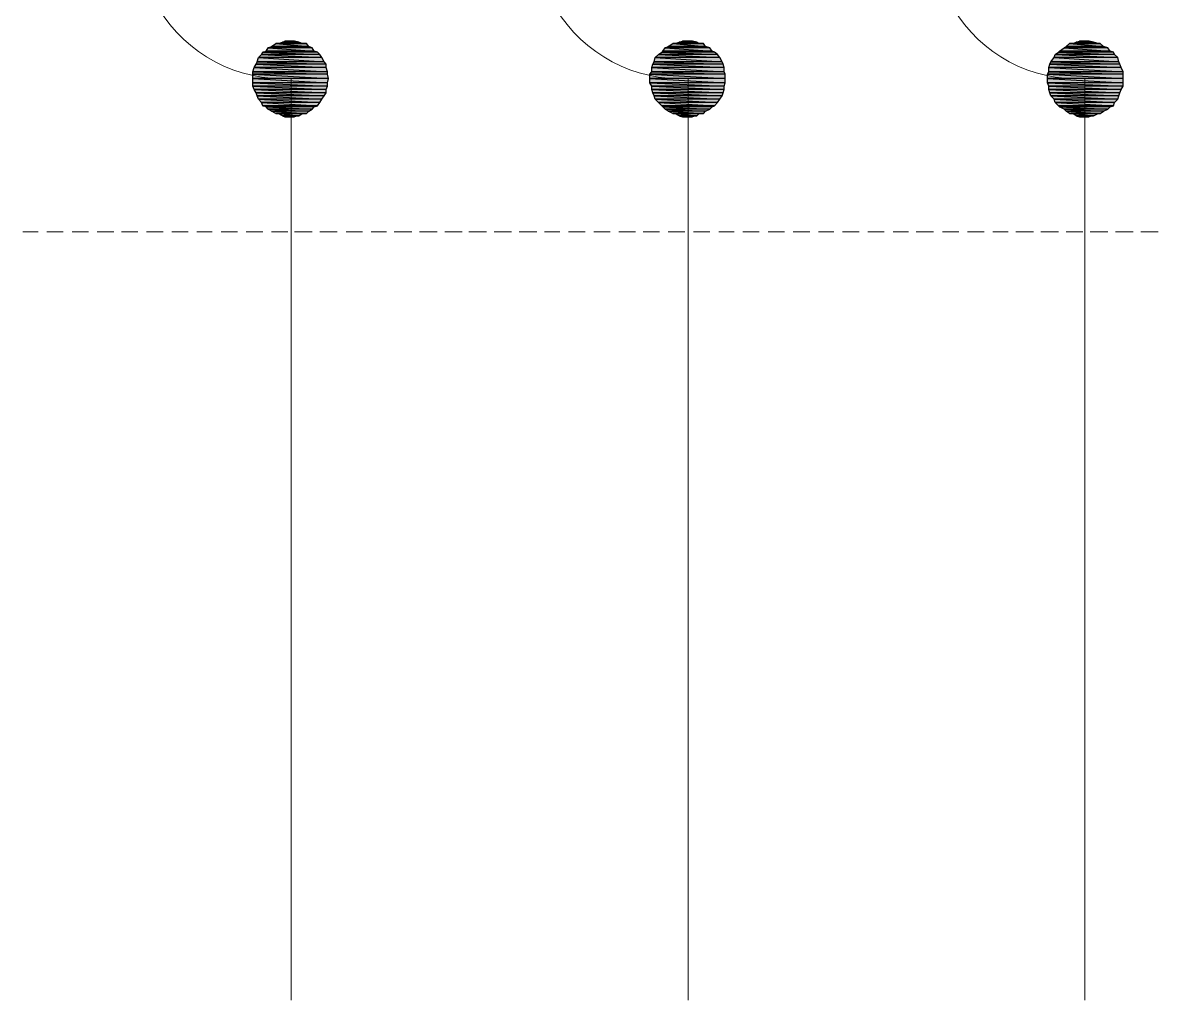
# Model space of a CAD drawing. Header units: millimetres. Extents: x 50 to 186, y -32 to 33.
# Drawn here: x 130.012 to 132.906, y 10.134 to 12.626 of the extents above; entities that cross this region are included whole.
import ezdxf

# ---------------------------------------------------------------- set-up
doc = ezdxf.new("R2010")
doc.units = ezdxf.units.MM
doc.layers.add('Prumada Eletrica', color=40, linetype='Continuous', lineweight=30)

msp = doc.modelspace()

# ---------------------------------------------------------------- hatches: boundary and pattern name
at = {"layer": 'Prumada Eletrica', "true_color": 0x000007}
h = msp.add_hatch(color=7, dxfattribs=at)
h.paths.add_polyline_path([(130.7492, 12.5619), (130.6375, 12.5619), (130.7548, 12.5535)])
h.paths.add_polyline_path([(130.6375, 12.5619), (130.7548, 12.5535), (130.6319, 12.5535)])
h = msp.add_hatch(color=7, dxfattribs=at)
h.paths.add_polyline_path([(130.7408, 12.5647), (130.6459, 12.5647), (130.7492, 12.5619)])
h.paths.add_polyline_path([(130.6459, 12.5647), (130.7492, 12.5619), (130.6375, 12.5619)])
h = msp.add_hatch(color=7, dxfattribs=at)
h.paths.add_polyline_path([(130.7353, 12.5731), (130.657, 12.5731), (130.7408, 12.5647)])
h.paths.add_polyline_path([(130.657, 12.5731), (130.7408, 12.5647), (130.6459, 12.5647)])
h = msp.add_hatch(color=7, dxfattribs=at)
h.paths.add_polyline_path([(130.7157, 12.5759), (130.6738, 12.5759), (130.7241, 12.5731)])
h.paths.add_polyline_path([(130.6738, 12.5759), (130.7241, 12.5731), (130.6626, 12.5731)])
h = msp.add_hatch(color=7, dxfattribs=at)
h.paths.add_polyline_path([(130.7045, 12.5786), (130.6794, 12.5786), (130.7157, 12.5759)])
h.paths.add_polyline_path([(130.6794, 12.5786), (130.7157, 12.5759), (130.6738, 12.5759)])
h = msp.add_hatch(color=7, dxfattribs=at)
h.paths.add_polyline_path([(131.7633, 12.5619), (131.6487, 12.5619), (131.7689, 12.5535)])
h.paths.add_polyline_path([(131.6487, 12.5619), (131.7689, 12.5535), (131.6432, 12.5535)])
h = msp.add_hatch(color=7, dxfattribs=at)
h.paths.add_polyline_path([(131.7521, 12.5647), (131.6571, 12.5647), (131.7633, 12.5619)])
h.paths.add_polyline_path([(131.6571, 12.5647), (131.7633, 12.5619), (131.6487, 12.5619)])
h = msp.add_hatch(color=7, dxfattribs=at)
h.paths.add_polyline_path([(131.7465, 12.5731), (131.6683, 12.5731), (131.7521, 12.5647)])
h.paths.add_polyline_path([(131.6683, 12.5731), (131.7521, 12.5647), (131.6571, 12.5647)])
h = msp.add_hatch(color=7, dxfattribs=at)
h.paths.add_polyline_path([(131.7298, 12.5759), (131.6851, 12.5759), (131.7353, 12.5731)])
h.paths.add_polyline_path([(131.6851, 12.5759), (131.7353, 12.5731), (131.6739, 12.5731)])
h = msp.add_hatch(color=7, dxfattribs=at)
h.paths.add_polyline_path([(131.7186, 12.5786), (131.6934, 12.5786), (131.7298, 12.5759)])
h.paths.add_polyline_path([(131.6934, 12.5786), (131.7298, 12.5759), (131.6851, 12.5759)])
h = msp.add_hatch(color=7, dxfattribs=at)
h.paths.add_polyline_path([(132.7773, 12.5619), (132.6656, 12.5619), (132.7829, 12.5535)])
h.paths.add_polyline_path([(132.6656, 12.5619), (132.7829, 12.5535), (132.6544, 12.5535)])
h = msp.add_hatch(color=7, dxfattribs=at)
h.paths.add_polyline_path([(132.7661, 12.5647), (132.6712, 12.5647), (132.7773, 12.5619)])
h.paths.add_polyline_path([(132.6712, 12.5647), (132.7773, 12.5619), (132.6656, 12.5619)])
h = msp.add_hatch(color=7, dxfattribs=at)
h.paths.add_polyline_path([(132.7578, 12.5731), (132.6795, 12.5731), (132.7661, 12.5647)])
h.paths.add_polyline_path([(132.6795, 12.5731), (132.7661, 12.5647), (132.6712, 12.5647)])
h = msp.add_hatch(color=7, dxfattribs=at)
h.paths.add_polyline_path([(132.741, 12.5759), (132.6963, 12.5759), (132.7522, 12.5731)])
h.paths.add_polyline_path([(132.6963, 12.5759), (132.7522, 12.5731), (132.6879, 12.5731)])
h = msp.add_hatch(color=7, dxfattribs=at)
h.paths.add_polyline_path([(132.7298, 12.5786), (132.7047, 12.5786), (132.741, 12.5759)])
h.paths.add_polyline_path([(132.7047, 12.5786), (132.741, 12.5759), (132.6963, 12.5759)])
h = msp.add_hatch(color=7, dxfattribs=at)
h.paths.add_polyline_path([(130.7744, 12.5367), (130.6123, 12.5367), (130.78, 12.5256)])
h.paths.add_polyline_path([(130.6123, 12.5367), (130.78, 12.5256), (130.6096, 12.5256)])
h = msp.add_hatch(color=7, dxfattribs=at)
h.paths.add_polyline_path([(130.7688, 12.5451), (130.6207, 12.5451), (130.7744, 12.5367)])
h.paths.add_polyline_path([(130.6207, 12.5451), (130.7744, 12.5367), (130.6123, 12.5367)])
h = msp.add_hatch(color=7, dxfattribs=at)
h.paths.add_polyline_path([(130.7632, 12.5507), (130.6235, 12.5507), (130.7688, 12.5451)])
h.paths.add_polyline_path([(130.6235, 12.5507), (130.7688, 12.5451), (130.6207, 12.5451)])
h = msp.add_hatch(color=7, dxfattribs=at)
h.paths.add_polyline_path([(130.7548, 12.5535), (130.6319, 12.5535), (130.7632, 12.5507)])
h.paths.add_polyline_path([(130.6319, 12.5535), (130.7632, 12.5507), (130.6235, 12.5507)])
h = msp.add_hatch(color=7, dxfattribs=at)
h.paths.add_polyline_path([(131.7884, 12.5367), (131.6236, 12.5367), (131.794, 12.5256)])
h.paths.add_polyline_path([(131.6236, 12.5367), (131.794, 12.5256), (131.6208, 12.5256)])
h = msp.add_hatch(color=7, dxfattribs=at)
h.paths.add_polyline_path([(131.7828, 12.5451), (131.632, 12.5451), (131.7884, 12.5367)])
h.paths.add_polyline_path([(131.632, 12.5451), (131.7884, 12.5367), (131.6236, 12.5367)])
h = msp.add_hatch(color=7, dxfattribs=at)
h.paths.add_polyline_path([(131.7744, 12.5507), (131.6404, 12.5507), (131.7828, 12.5451)])
h.paths.add_polyline_path([(131.6404, 12.5507), (131.7828, 12.5451), (131.632, 12.5451)])
h = msp.add_hatch(color=7, dxfattribs=at)
h.paths.add_polyline_path([(131.7689, 12.5535), (131.6432, 12.5535), (131.7744, 12.5507)])
h.paths.add_polyline_path([(131.6432, 12.5535), (131.7744, 12.5507), (131.6404, 12.5507)])
h = msp.add_hatch(color=7, dxfattribs=at)
h.paths.add_polyline_path([(132.8025, 12.5367), (132.6404, 12.5367), (132.8053, 12.5256)])
h.paths.add_polyline_path([(132.6404, 12.5367), (132.8053, 12.5256), (132.6321, 12.5256)])
h = msp.add_hatch(color=7, dxfattribs=at)
h.paths.add_polyline_path([(132.7941, 12.5451), (132.6432, 12.5451), (132.8025, 12.5367)])
h.paths.add_polyline_path([(132.6432, 12.5451), (132.8025, 12.5367), (132.6404, 12.5367)])
h = msp.add_hatch(color=7, dxfattribs=at)
h.paths.add_polyline_path([(132.7913, 12.5507), (132.6516, 12.5507), (132.7941, 12.5451)])
h.paths.add_polyline_path([(132.6516, 12.5507), (132.7941, 12.5451), (132.6432, 12.5451)])
h = msp.add_hatch(color=7, dxfattribs=at)
h.paths.add_polyline_path([(132.7829, 12.5535), (132.6544, 12.5535), (132.7913, 12.5507)])
h.paths.add_polyline_path([(132.6544, 12.5535), (132.7913, 12.5507), (132.6516, 12.5507)])
h = msp.add_hatch(color=7, dxfattribs=at)
h.paths.add_polyline_path([(130.7855, 12.5116), (130.6012, 12.5116), (130.7883, 12.5004)])
h.paths.add_polyline_path([(130.6012, 12.5116), (130.7883, 12.5004), (130.5984, 12.5004)])
h = msp.add_hatch(color=7, dxfattribs=at)
h.paths.add_polyline_path([(130.7855, 12.52), (130.6068, 12.52), (130.7855, 12.5116)])
h.paths.add_polyline_path([(130.6068, 12.52), (130.7855, 12.5116), (130.6012, 12.5116)])
h = msp.add_hatch(color=7, dxfattribs=at)
h.paths.add_polyline_path([(130.78, 12.5256), (130.6096, 12.5256), (130.7855, 12.52)])
h.paths.add_polyline_path([(130.6096, 12.5256), (130.7855, 12.52), (130.6068, 12.52)])
h = msp.add_hatch(color=7, dxfattribs=at)
h.paths.add_polyline_path([(131.7968, 12.52), (131.618, 12.52), (131.7996, 12.5116)])
h.paths.add_polyline_path([(131.618, 12.52), (131.7996, 12.5116), (131.6152, 12.5116)])
h = msp.add_hatch(color=7, dxfattribs=at)
h.paths.add_polyline_path([(131.7996, 12.5116), (131.6152, 12.5116), (131.7996, 12.5004)])
h.paths.add_polyline_path([(131.6152, 12.5116), (131.7996, 12.5004), (131.6152, 12.5004)])
h = msp.add_hatch(color=7, dxfattribs=at)
h.paths.add_polyline_path([(131.794, 12.5256), (131.6208, 12.5256), (131.7968, 12.52)])
h.paths.add_polyline_path([(131.6208, 12.5256), (131.7968, 12.52), (131.618, 12.52)])
h = msp.add_hatch(color=7, dxfattribs=at)
h.paths.add_polyline_path([(132.8081, 12.52), (132.6293, 12.52), (132.8108, 12.5116)])
h.paths.add_polyline_path([(132.6293, 12.52), (132.8108, 12.5116), (132.6265, 12.5116)])
h = msp.add_hatch(color=7, dxfattribs=at)
h.paths.add_polyline_path([(132.8108, 12.5116), (132.6265, 12.5116), (132.8164, 12.5004)])
h.paths.add_polyline_path([(132.6265, 12.5116), (132.8164, 12.5004), (132.6265, 12.5004)])
h = msp.add_hatch(color=7, dxfattribs=at)
h.paths.add_polyline_path([(132.8053, 12.5256), (132.6321, 12.5256), (132.8081, 12.52)])
h.paths.add_polyline_path([(132.6321, 12.5256), (132.8081, 12.52), (132.6293, 12.52)])
h = msp.add_hatch(color=7, dxfattribs=at)
h.paths.add_polyline_path([(130.7883, 12.5004), (130.5984, 12.5004), (130.7883, 12.4948)])
h.paths.add_polyline_path([(130.5984, 12.5004), (130.7883, 12.4948), (130.5984, 12.4948)])
h = msp.add_hatch(color=7, dxfattribs=at)
h.paths.add_polyline_path([(130.7883, 12.4948), (130.5984, 12.4948), (130.7911, 12.4837)])
h.paths.add_polyline_path([(130.5984, 12.4948), (130.7911, 12.4837), (130.5984, 12.4837)])
h = msp.add_hatch(color=7, dxfattribs=at)
h.paths.add_polyline_path([(130.7911, 12.4837), (130.5984, 12.4837), (130.7883, 12.4725)])
h.paths.add_polyline_path([(130.5984, 12.4837), (130.7883, 12.4725), (130.5984, 12.4725)])
h = msp.add_hatch(color=7, dxfattribs=at)
h.paths.add_polyline_path([(131.7996, 12.5004), (131.6152, 12.5004), (131.8024, 12.4948)])
h.paths.add_polyline_path([(131.6152, 12.5004), (131.8024, 12.4948), (131.6096, 12.4948)])
h = msp.add_hatch(color=7, dxfattribs=at)
h.paths.add_polyline_path([(131.8024, 12.4948), (131.6096, 12.4948), (131.8024, 12.4837)])
h.paths.add_polyline_path([(131.6096, 12.4948), (131.8024, 12.4837), (131.6096, 12.4837)])
h = msp.add_hatch(color=7, dxfattribs=at)
h.paths.add_polyline_path([(131.8024, 12.4837), (131.6096, 12.4837), (131.8024, 12.4725)])
h.paths.add_polyline_path([(131.6096, 12.4837), (131.8024, 12.4725), (131.6096, 12.4725)])
h = msp.add_hatch(color=7, dxfattribs=at)
h.paths.add_polyline_path([(132.8164, 12.5004), (132.6265, 12.5004), (132.8164, 12.4948)])
h.paths.add_polyline_path([(132.6265, 12.5004), (132.8164, 12.4948), (132.6237, 12.4948)])
h = msp.add_hatch(color=7, dxfattribs=at)
h.paths.add_polyline_path([(132.8164, 12.4948), (132.6237, 12.4948), (132.8164, 12.4837)])
h.paths.add_polyline_path([(132.6237, 12.4948), (132.8164, 12.4837), (132.6237, 12.4837)])
h = msp.add_hatch(color=7, dxfattribs=at)
h.paths.add_polyline_path([(132.8164, 12.4837), (132.6237, 12.4837), (132.8164, 12.4725)])
h.paths.add_polyline_path([(132.6237, 12.4837), (132.8164, 12.4725), (132.6237, 12.4725)])
h = msp.add_hatch(color=7, dxfattribs=at)
h.paths.add_polyline_path([(130.7883, 12.4725), (130.5984, 12.4725), (130.7883, 12.4641)])
h.paths.add_polyline_path([(130.5984, 12.4725), (130.7883, 12.4641), (130.5984, 12.4641)])
h = msp.add_hatch(color=7, dxfattribs=at)
h.paths.add_polyline_path([(130.7883, 12.4641), (130.5984, 12.4641), (130.7855, 12.4557)])
h.paths.add_polyline_path([(130.5984, 12.4641), (130.7855, 12.4557), (130.6012, 12.4557)])
h = msp.add_hatch(color=7, dxfattribs=at)
h.paths.add_polyline_path([(130.7855, 12.4557), (130.6012, 12.4557), (130.7855, 12.4474)])
h.paths.add_polyline_path([(130.6012, 12.4557), (130.7855, 12.4474), (130.6068, 12.4474)])
h = msp.add_hatch(color=7, dxfattribs=at)
h.paths.add_polyline_path([(130.7855, 12.4474), (130.6068, 12.4474), (130.78, 12.439)])
h.paths.add_polyline_path([(130.6068, 12.4474), (130.78, 12.439), (130.6096, 12.439)])
h = msp.add_hatch(color=7, dxfattribs=at)
h.paths.add_polyline_path([(131.8024, 12.4725), (131.6096, 12.4725), (131.7996, 12.4641)])
h.paths.add_polyline_path([(131.6096, 12.4725), (131.7996, 12.4641), (131.6152, 12.4641)])
h = msp.add_hatch(color=7, dxfattribs=at)
h.paths.add_polyline_path([(131.7996, 12.4641), (131.6152, 12.4641), (131.7996, 12.4557)])
h.paths.add_polyline_path([(131.6152, 12.4641), (131.7996, 12.4557), (131.6152, 12.4557)])
h = msp.add_hatch(color=7, dxfattribs=at)
h.paths.add_polyline_path([(131.7996, 12.4557), (131.6152, 12.4557), (131.7968, 12.4474)])
h.paths.add_polyline_path([(131.6152, 12.4557), (131.7968, 12.4474), (131.618, 12.4474)])
h = msp.add_hatch(color=7, dxfattribs=at)
h.paths.add_polyline_path([(131.7968, 12.4474), (131.618, 12.4474), (131.794, 12.439)])
h.paths.add_polyline_path([(131.618, 12.4474), (131.794, 12.439), (131.6208, 12.439)])
h = msp.add_hatch(color=7, dxfattribs=at)
h.paths.add_polyline_path([(132.8164, 12.4725), (132.6237, 12.4725), (132.8164, 12.4641)])
h.paths.add_polyline_path([(132.6237, 12.4725), (132.8164, 12.4641), (132.6265, 12.4641)])
h = msp.add_hatch(color=7, dxfattribs=at)
h.paths.add_polyline_path([(132.8164, 12.4641), (132.6265, 12.4641), (132.8108, 12.4557)])
h.paths.add_polyline_path([(132.6265, 12.4641), (132.8108, 12.4557), (132.6265, 12.4557)])
h = msp.add_hatch(color=7, dxfattribs=at)
h.paths.add_polyline_path([(132.8108, 12.4557), (132.6265, 12.4557), (132.8081, 12.4474)])
h.paths.add_polyline_path([(132.6265, 12.4557), (132.8081, 12.4474), (132.6293, 12.4474)])
h = msp.add_hatch(color=7, dxfattribs=at)
h.paths.add_polyline_path([(132.8081, 12.4474), (132.6293, 12.4474), (132.8053, 12.439)])
h.paths.add_polyline_path([(132.6293, 12.4474), (132.8053, 12.439), (132.6321, 12.439)])
h = msp.add_hatch(color=7, dxfattribs=at)
h.paths.add_polyline_path([(130.78, 12.439), (130.6096, 12.439), (130.7744, 12.4306)])
h.paths.add_polyline_path([(130.6096, 12.439), (130.7744, 12.4306), (130.6123, 12.4306)])
h = msp.add_hatch(color=7, dxfattribs=at)
h.paths.add_polyline_path([(130.7744, 12.4306), (130.6123, 12.4306), (130.7688, 12.4222)])
h.paths.add_polyline_path([(130.6123, 12.4306), (130.7688, 12.4222), (130.6207, 12.4222)])
h = msp.add_hatch(color=7, dxfattribs=at)
h.paths.add_polyline_path([(130.7688, 12.4222), (130.6207, 12.4222), (130.7632, 12.4138)])
h.paths.add_polyline_path([(130.6207, 12.4222), (130.7632, 12.4138), (130.6235, 12.4138)])
h = msp.add_hatch(color=7, dxfattribs=at)
h.paths.add_polyline_path([(131.794, 12.439), (131.6208, 12.439), (131.7884, 12.4306)])
h.paths.add_polyline_path([(131.6208, 12.439), (131.7884, 12.4306), (131.6236, 12.4306)])
h = msp.add_hatch(color=7, dxfattribs=at)
h.paths.add_polyline_path([(131.7884, 12.4306), (131.6236, 12.4306), (131.7828, 12.4222)])
h.paths.add_polyline_path([(131.6236, 12.4306), (131.7828, 12.4222), (131.632, 12.4222)])
h = msp.add_hatch(color=7, dxfattribs=at)
h.paths.add_polyline_path([(131.7828, 12.4222), (131.632, 12.4222), (131.7744, 12.4138)])
h.paths.add_polyline_path([(131.632, 12.4222), (131.7744, 12.4138), (131.6404, 12.4138)])
h = msp.add_hatch(color=7, dxfattribs=at)
h.paths.add_polyline_path([(132.8053, 12.439), (132.6321, 12.439), (132.8025, 12.4306)])
h.paths.add_polyline_path([(132.6321, 12.439), (132.8025, 12.4306), (132.6404, 12.4306)])
h = msp.add_hatch(color=7, dxfattribs=at)
h.paths.add_polyline_path([(132.8025, 12.4306), (132.6404, 12.4306), (132.7941, 12.4222)])
h.paths.add_polyline_path([(132.6404, 12.4306), (132.7941, 12.4222), (132.6432, 12.4222)])
h = msp.add_hatch(color=7, dxfattribs=at)
h.paths.add_polyline_path([(132.7941, 12.4222), (132.6432, 12.4222), (132.7913, 12.4138)])
h.paths.add_polyline_path([(132.6432, 12.4222), (132.7913, 12.4138), (132.6516, 12.4138)])
h = msp.add_hatch(color=7, dxfattribs=at)
h.paths.add_polyline_path([(130.7632, 12.4138), (130.6235, 12.4138), (130.7548, 12.411)])
h.paths.add_polyline_path([(130.6235, 12.4138), (130.7548, 12.411), (130.6319, 12.411)])
h = msp.add_hatch(color=7, dxfattribs=at)
h.paths.add_polyline_path([(130.7548, 12.411), (130.6319, 12.411), (130.7492, 12.4054)])
h.paths.add_polyline_path([(130.6319, 12.411), (130.7492, 12.4054), (130.6375, 12.4054)])
h = msp.add_hatch(color=7, dxfattribs=at)
h.paths.add_polyline_path([(130.7492, 12.4054), (130.6375, 12.4054), (130.7408, 12.3999)])
h.paths.add_polyline_path([(130.6375, 12.4054), (130.7408, 12.3999), (130.6459, 12.3999)])
h = msp.add_hatch(color=7, dxfattribs=at)
h.paths.add_polyline_path([(130.7408, 12.3999), (130.6459, 12.3999), (130.7353, 12.3943)])
h.paths.add_polyline_path([(130.6459, 12.3999), (130.7353, 12.3943), (130.657, 12.3943)])
h = msp.add_hatch(color=7, dxfattribs=at)
h.paths.add_polyline_path([(130.7241, 12.3943), (130.6626, 12.3943), (130.7157, 12.3887)])
h.paths.add_polyline_path([(130.6626, 12.3943), (130.7157, 12.3887), (130.6738, 12.3887)])
h = msp.add_hatch(color=7, dxfattribs=at)
h.paths.add_polyline_path([(130.6738, 12.3887), (130.6794, 12.3859), (130.7045, 12.3859)])
h.paths.add_polyline_path([(130.6794, 12.3859), (130.7045, 12.3859), (130.6989, 12.3859)])
for points in [[(130.6738, 12.3887), (130.7157, 12.3887), (130.7045, 12.3859)], [(131.6851, 12.3887), (131.7298, 12.3887), (131.7186, 12.3859)], [(132.6963, 12.3887), (132.741, 12.3887), (132.7298, 12.3859)]]:
    msp.add_hatch(color=7, dxfattribs=at).paths.add_polyline_path(points)
h = msp.add_hatch(color=7, dxfattribs=at)
h.paths.add_polyline_path([(131.7744, 12.4138), (131.6404, 12.4138), (131.7689, 12.411)])
h.paths.add_polyline_path([(131.6404, 12.4138), (131.7689, 12.411), (131.6432, 12.411)])
h = msp.add_hatch(color=7, dxfattribs=at)
h.paths.add_polyline_path([(131.7689, 12.411), (131.6432, 12.411), (131.7633, 12.4054)])
h.paths.add_polyline_path([(131.6432, 12.411), (131.7633, 12.4054), (131.6487, 12.4054)])
h = msp.add_hatch(color=7, dxfattribs=at)
h.paths.add_polyline_path([(131.7633, 12.4054), (131.6487, 12.4054), (131.7521, 12.3999)])
h.paths.add_polyline_path([(131.6487, 12.4054), (131.7521, 12.3999), (131.6571, 12.3999)])
h = msp.add_hatch(color=7, dxfattribs=at)
h.paths.add_polyline_path([(131.7521, 12.3999), (131.6571, 12.3999), (131.7465, 12.3943)])
h.paths.add_polyline_path([(131.6571, 12.3999), (131.7465, 12.3943), (131.6683, 12.3943)])
h = msp.add_hatch(color=7, dxfattribs=at)
h.paths.add_polyline_path([(131.7353, 12.3943), (131.6739, 12.3943), (131.7298, 12.3887)])
h.paths.add_polyline_path([(131.6739, 12.3943), (131.7298, 12.3887), (131.6851, 12.3887)])
h = msp.add_hatch(color=7, dxfattribs=at)
h.paths.add_polyline_path([(131.6851, 12.3887), (131.6934, 12.3859), (131.7186, 12.3859)])
h.paths.add_polyline_path([(131.6934, 12.3859), (131.7186, 12.3859), (131.7102, 12.3859)])
h = msp.add_hatch(color=7, dxfattribs=at)
h.paths.add_polyline_path([(132.7913, 12.4138), (132.6516, 12.4138), (132.7829, 12.411)])
h.paths.add_polyline_path([(132.6516, 12.4138), (132.7829, 12.411), (132.6544, 12.411)])
h = msp.add_hatch(color=7, dxfattribs=at)
h.paths.add_polyline_path([(132.7829, 12.411), (132.6544, 12.411), (132.7773, 12.4054)])
h.paths.add_polyline_path([(132.6544, 12.411), (132.7773, 12.4054), (132.6656, 12.4054)])
h = msp.add_hatch(color=7, dxfattribs=at)
h.paths.add_polyline_path([(132.7773, 12.4054), (132.6656, 12.4054), (132.7661, 12.3999)])
h.paths.add_polyline_path([(132.6656, 12.4054), (132.7661, 12.3999), (132.6712, 12.3999)])
h = msp.add_hatch(color=7, dxfattribs=at)
h.paths.add_polyline_path([(132.7661, 12.3999), (132.6712, 12.3999), (132.7578, 12.3943)])
h.paths.add_polyline_path([(132.6712, 12.3999), (132.7578, 12.3943), (132.6795, 12.3943)])
h = msp.add_hatch(color=7, dxfattribs=at)
h.paths.add_polyline_path([(132.7522, 12.3943), (132.6879, 12.3943), (132.741, 12.3887)])
h.paths.add_polyline_path([(132.6879, 12.3943), (132.741, 12.3887), (132.6963, 12.3887)])
h = msp.add_hatch(color=7, dxfattribs=at)
h.paths.add_polyline_path([(132.6963, 12.3887), (132.7047, 12.3859), (132.7298, 12.3859)])
h.paths.add_polyline_path([(132.7047, 12.3859), (132.7298, 12.3859), (132.7215, 12.3859)])

# ---------------------------------------------------------------- linework, layer by layer
at = {"layer": 'Prumada Eletrica', "color": 7, "linetype": 'Continuous', "lineweight": -2, "true_color": 0x000007}
for points in [[(130.6375, 12.5619), (130.7548, 12.5535), (130.6319, 12.5535)], [(130.6459, 12.5647), (130.7492, 12.5619), (130.6375, 12.5619)], [(130.7492, 12.5619), (130.6375, 12.5619), (130.7548, 12.5535)], [(130.657, 12.5731), (130.7408, 12.5647), (130.6459, 12.5647)], [(130.7408, 12.5647), (130.6459, 12.5647), (130.7492, 12.5619)], [(130.6626, 12.5731), (130.7353, 12.5731), (130.657, 12.5731)], [(130.7353, 12.5731), (130.657, 12.5731), (130.7408, 12.5647)], [(130.6738, 12.5759), (130.7241, 12.5731), (130.6626, 12.5731)], [(130.7241, 12.5731), (130.6626, 12.5731), (130.7353, 12.5731)], [(130.6794, 12.5786), (130.7157, 12.5759), (130.6738, 12.5759)], [(130.7157, 12.5759), (130.6738, 12.5759), (130.7241, 12.5731)], [(130.6989, 12.5786), (130.7045, 12.5786), (130.6794, 12.5786)], [(130.7045, 12.5786), (130.6794, 12.5786), (130.7157, 12.5759)], [(131.6487, 12.5619), (131.7689, 12.5535), (131.6432, 12.5535)], [(131.6571, 12.5647), (131.7633, 12.5619), (131.6487, 12.5619)], [(131.7633, 12.5619), (131.6487, 12.5619), (131.7689, 12.5535)], [(131.6683, 12.5731), (131.7521, 12.5647), (131.6571, 12.5647)], [(131.7521, 12.5647), (131.6571, 12.5647), (131.7633, 12.5619)], [(131.6739, 12.5731), (131.7465, 12.5731), (131.6683, 12.5731)], [(131.7465, 12.5731), (131.6683, 12.5731), (131.7521, 12.5647)], [(131.6851, 12.5759), (131.7353, 12.5731), (131.6739, 12.5731)], [(131.7353, 12.5731), (131.6739, 12.5731), (131.7465, 12.5731)], [(131.6934, 12.5786), (131.7298, 12.5759), (131.6851, 12.5759)], [(131.7298, 12.5759), (131.6851, 12.5759), (131.7353, 12.5731)], [(131.7102, 12.5786), (131.7186, 12.5786), (131.6934, 12.5786)], [(131.7186, 12.5786), (131.6934, 12.5786), (131.7298, 12.5759)], [(132.6656, 12.5619), (132.7829, 12.5535), (132.6544, 12.5535)], [(132.6712, 12.5647), (132.7773, 12.5619), (132.6656, 12.5619)], [(132.7773, 12.5619), (132.6656, 12.5619), (132.7829, 12.5535)], [(132.6795, 12.5731), (132.7661, 12.5647), (132.6712, 12.5647)], [(132.7661, 12.5647), (132.6712, 12.5647), (132.7773, 12.5619)], [(132.6879, 12.5731), (132.7578, 12.5731), (132.6795, 12.5731)], [(132.7578, 12.5731), (132.6795, 12.5731), (132.7661, 12.5647)], [(132.6963, 12.5759), (132.7522, 12.5731), (132.6879, 12.5731)], [(132.7522, 12.5731), (132.6879, 12.5731), (132.7578, 12.5731)], [(132.7047, 12.5786), (132.741, 12.5759), (132.6963, 12.5759)], [(132.741, 12.5759), (132.6963, 12.5759), (132.7522, 12.5731)], [(132.7215, 12.5786), (132.7298, 12.5786), (132.7047, 12.5786)], [(132.7298, 12.5786), (132.7047, 12.5786), (132.741, 12.5759)], [(130.6123, 12.5367), (130.78, 12.5256), (130.6096, 12.5256)], [(130.6207, 12.5451), (130.7744, 12.5367), (130.6123, 12.5367)], [(130.7744, 12.5367), (130.6123, 12.5367), (130.78, 12.5256)], [(130.6235, 12.5507), (130.7688, 12.5451), (130.6207, 12.5451)], [(130.7688, 12.5451), (130.6207, 12.5451), (130.7744, 12.5367)], [(130.6319, 12.5535), (130.7632, 12.5507), (130.6235, 12.5507)], [(130.7632, 12.5507), (130.6235, 12.5507), (130.7688, 12.5451)], [(130.7548, 12.5535), (130.6319, 12.5535), (130.7632, 12.5507)], [(131.6236, 12.5367), (131.794, 12.5256), (131.6208, 12.5256)], [(131.632, 12.5451), (131.7884, 12.5367), (131.6236, 12.5367)], [(131.7884, 12.5367), (131.6236, 12.5367), (131.794, 12.5256)], [(131.6404, 12.5507), (131.7828, 12.5451), (131.632, 12.5451)], [(131.7828, 12.5451), (131.632, 12.5451), (131.7884, 12.5367)], [(131.6432, 12.5535), (131.7744, 12.5507), (131.6404, 12.5507)], [(131.7744, 12.5507), (131.6404, 12.5507), (131.7828, 12.5451)], [(131.7689, 12.5535), (131.6432, 12.5535), (131.7744, 12.5507)], [(132.6404, 12.5367), (132.8053, 12.5256), (132.6321, 12.5256)], [(132.6432, 12.5451), (132.8025, 12.5367), (132.6404, 12.5367)], [(132.8025, 12.5367), (132.6404, 12.5367), (132.8053, 12.5256)], [(132.6516, 12.5507), (132.7941, 12.5451), (132.6432, 12.5451)], [(132.7941, 12.5451), (132.6432, 12.5451), (132.8025, 12.5367)], [(132.6544, 12.5535), (132.7913, 12.5507), (132.6516, 12.5507)], [(132.7913, 12.5507), (132.6516, 12.5507), (132.7941, 12.5451)], [(132.7829, 12.5535), (132.6544, 12.5535), (132.7913, 12.5507)], [(130.6012, 12.5116), (130.7883, 12.5004), (130.5984, 12.5004)], [(130.6068, 12.52), (130.7855, 12.5116), (130.6012, 12.5116)], [(130.7855, 12.5116), (130.6012, 12.5116), (130.7883, 12.5004)], [(130.6096, 12.5256), (130.7855, 12.52), (130.6068, 12.52)], [(130.7855, 12.52), (130.6068, 12.52), (130.7855, 12.5116)], [(130.78, 12.5256), (130.6096, 12.5256), (130.7855, 12.52)], [(131.618, 12.52), (131.7996, 12.5116), (131.6152, 12.5116)], [(131.7996, 12.5116), (131.6152, 12.5116), (131.7996, 12.5004)], [(131.6152, 12.5116), (131.7996, 12.5004), (131.6152, 12.5004)], [(131.6208, 12.5256), (131.7968, 12.52), (131.618, 12.52)], [(131.7968, 12.52), (131.618, 12.52), (131.7996, 12.5116)], [(131.794, 12.5256), (131.6208, 12.5256), (131.7968, 12.52)], [(132.6293, 12.52), (132.8108, 12.5116), (132.6265, 12.5116)], [(132.8108, 12.5116), (132.6265, 12.5116), (132.8164, 12.5004)], [(132.6265, 12.5116), (132.8164, 12.5004), (132.6265, 12.5004)], [(132.6321, 12.5256), (132.8081, 12.52), (132.6293, 12.52)], [(132.8081, 12.52), (132.6293, 12.52), (132.8108, 12.5116)], [(132.8053, 12.5256), (132.6321, 12.5256), (132.8081, 12.52)], [(130.7883, 12.5004), (130.5984, 12.5004), (130.7883, 12.4948)], [(130.5984, 12.5004), (130.7883, 12.4948), (130.5984, 12.4948)], [(130.7883, 12.4948), (130.5984, 12.4948), (130.7911, 12.4837)], [(130.5984, 12.4948), (130.7911, 12.4837), (130.5984, 12.4837)], [(130.7911, 12.4837), (130.5984, 12.4837), (130.7883, 12.4725)], [(130.5984, 12.4837), (130.7883, 12.4725), (130.5984, 12.4725)], [(131.6152, 12.5004), (131.8024, 12.4948), (131.6096, 12.4948)], [(131.8024, 12.4948), (131.6096, 12.4948), (131.8024, 12.4837)], [(131.6096, 12.4948), (131.8024, 12.4837), (131.6096, 12.4837)], [(131.8024, 12.4837), (131.6096, 12.4837), (131.8024, 12.4725)], [(131.6096, 12.4837), (131.8024, 12.4725), (131.6096, 12.4725)], [(131.7996, 12.5004), (131.6152, 12.5004), (131.8024, 12.4948)], [(132.6265, 12.5004), (132.8164, 12.4948), (132.6237, 12.4948)], [(132.8164, 12.4948), (132.6237, 12.4948), (132.8164, 12.4837)], [(132.6237, 12.4948), (132.8164, 12.4837), (132.6237, 12.4837)], [(132.8164, 12.4837), (132.6237, 12.4837), (132.8164, 12.4725)], [(132.6237, 12.4837), (132.8164, 12.4725), (132.6237, 12.4725)], [(132.8164, 12.5004), (132.6265, 12.5004), (132.8164, 12.4948)], [(130.7883, 12.4725), (130.5984, 12.4725), (130.7883, 12.4641)], [(130.5984, 12.4725), (130.7883, 12.4641), (130.5984, 12.4641)], [(130.7883, 12.4641), (130.5984, 12.4641), (130.7855, 12.4557)], [(130.5984, 12.4641), (130.7855, 12.4557), (130.6012, 12.4557)], [(130.7855, 12.4557), (130.6012, 12.4557), (130.7855, 12.4474)], [(130.6012, 12.4557), (130.7855, 12.4474), (130.6068, 12.4474)], [(130.7855, 12.4474), (130.6068, 12.4474), (130.78, 12.439)], [(130.6068, 12.4474), (130.78, 12.439), (130.6096, 12.439)], [(131.8024, 12.4725), (131.6096, 12.4725), (131.7996, 12.4641)], [(131.6096, 12.4725), (131.7996, 12.4641), (131.6152, 12.4641)], [(131.7996, 12.4641), (131.6152, 12.4641), (131.7996, 12.4557)], [(131.6152, 12.4641), (131.7996, 12.4557), (131.6152, 12.4557)], [(131.7996, 12.4557), (131.6152, 12.4557), (131.7968, 12.4474)], [(131.6152, 12.4557), (131.7968, 12.4474), (131.618, 12.4474)], [(131.7968, 12.4474), (131.618, 12.4474), (131.794, 12.439)], [(131.618, 12.4474), (131.794, 12.439), (131.6208, 12.439)], [(132.8164, 12.4725), (132.6237, 12.4725), (132.8164, 12.4641)], [(132.6237, 12.4725), (132.8164, 12.4641), (132.6265, 12.4641)], [(132.8164, 12.4641), (132.6265, 12.4641), (132.8108, 12.4557)], [(132.6265, 12.4641), (132.8108, 12.4557), (132.6265, 12.4557)], [(132.8108, 12.4557), (132.6265, 12.4557), (132.8081, 12.4474)], [(132.6265, 12.4557), (132.8081, 12.4474), (132.6293, 12.4474)], [(132.8081, 12.4474), (132.6293, 12.4474), (132.8053, 12.439)], [(132.6293, 12.4474), (132.8053, 12.439), (132.6321, 12.439)], [(130.78, 12.439), (130.6096, 12.439), (130.7744, 12.4306)], [(130.6096, 12.439), (130.7744, 12.4306), (130.6123, 12.4306)], [(130.7744, 12.4306), (130.6123, 12.4306), (130.7688, 12.4222)], [(130.6123, 12.4306), (130.7688, 12.4222), (130.6207, 12.4222)], [(130.7688, 12.4222), (130.6207, 12.4222), (130.7632, 12.4138)], [(130.6207, 12.4222), (130.7632, 12.4138), (130.6235, 12.4138)], [(131.794, 12.439), (131.6208, 12.439), (131.7884, 12.4306)], [(131.6208, 12.439), (131.7884, 12.4306), (131.6236, 12.4306)], [(131.7884, 12.4306), (131.6236, 12.4306), (131.7828, 12.4222)], [(131.6236, 12.4306), (131.7828, 12.4222), (131.632, 12.4222)], [(131.7828, 12.4222), (131.632, 12.4222), (131.7744, 12.4138)], [(131.632, 12.4222), (131.7744, 12.4138), (131.6404, 12.4138)], [(132.8053, 12.439), (132.6321, 12.439), (132.8025, 12.4306)], [(132.6321, 12.439), (132.8025, 12.4306), (132.6404, 12.4306)], [(132.8025, 12.4306), (132.6404, 12.4306), (132.7941, 12.4222)], [(132.6404, 12.4306), (132.7941, 12.4222), (132.6432, 12.4222)], [(132.7941, 12.4222), (132.6432, 12.4222), (132.7913, 12.4138)], [(132.6432, 12.4222), (132.7913, 12.4138), (132.6516, 12.4138)], [(130.7632, 12.4138), (130.6235, 12.4138), (130.7548, 12.411)], [(130.6235, 12.4138), (130.7548, 12.411), (130.6319, 12.411)], [(130.7548, 12.411), (130.6319, 12.411), (130.7492, 12.4054)], [(130.6319, 12.411), (130.7492, 12.4054), (130.6375, 12.4054)], [(130.7492, 12.4054), (130.6375, 12.4054), (130.7408, 12.3999)], [(130.6375, 12.4054), (130.7408, 12.3999), (130.6459, 12.3999)], [(130.7408, 12.3999), (130.6459, 12.3999), (130.7353, 12.3943)], [(130.6459, 12.3999), (130.7353, 12.3943), (130.657, 12.3943)], [(130.7353, 12.3943), (130.657, 12.3943), (130.7241, 12.3943)], [(130.657, 12.3943), (130.7241, 12.3943), (130.6626, 12.3943)], [(130.7241, 12.3943), (130.6626, 12.3943), (130.7157, 12.3887)], [(130.6626, 12.3943), (130.7157, 12.3887), (130.6738, 12.3887)], [(130.6738, 12.3887), (130.6794, 12.3859), (130.7045, 12.3859)], [(130.6738, 12.3887), (130.7157, 12.3887), (130.7045, 12.3859)], [(131.7744, 12.4138), (131.6404, 12.4138), (131.7689, 12.411)], [(131.6404, 12.4138), (131.7689, 12.411), (131.6432, 12.411)], [(131.7689, 12.411), (131.6432, 12.411), (131.7633, 12.4054)], [(131.6432, 12.411), (131.7633, 12.4054), (131.6487, 12.4054)], [(131.7633, 12.4054), (131.6487, 12.4054), (131.7521, 12.3999)], [(131.6487, 12.4054), (131.7521, 12.3999), (131.6571, 12.3999)], [(131.7521, 12.3999), (131.6571, 12.3999), (131.7465, 12.3943)], [(131.6571, 12.3999), (131.7465, 12.3943), (131.6683, 12.3943)], [(131.7465, 12.3943), (131.6683, 12.3943), (131.7353, 12.3943)], [(131.6683, 12.3943), (131.7353, 12.3943), (131.6739, 12.3943)], [(131.7353, 12.3943), (131.6739, 12.3943), (131.7298, 12.3887)], [(131.6739, 12.3943), (131.7298, 12.3887), (131.6851, 12.3887)], [(131.6851, 12.3887), (131.6934, 12.3859), (131.7186, 12.3859)], [(131.6851, 12.3887), (131.7298, 12.3887), (131.7186, 12.3859)], [(132.7913, 12.4138), (132.6516, 12.4138), (132.7829, 12.411)], [(132.6516, 12.4138), (132.7829, 12.411), (132.6544, 12.411)], [(132.7829, 12.411), (132.6544, 12.411), (132.7773, 12.4054)], [(132.6544, 12.411), (132.7773, 12.4054), (132.6656, 12.4054)], [(132.7773, 12.4054), (132.6656, 12.4054), (132.7661, 12.3999)], [(132.6656, 12.4054), (132.7661, 12.3999), (132.6712, 12.3999)], [(132.7661, 12.3999), (132.6712, 12.3999), (132.7578, 12.3943)], [(132.6712, 12.3999), (132.7578, 12.3943), (132.6795, 12.3943)], [(132.7578, 12.3943), (132.6795, 12.3943), (132.7522, 12.3943)], [(132.6795, 12.3943), (132.7522, 12.3943), (132.6879, 12.3943)], [(132.7522, 12.3943), (132.6879, 12.3943), (132.741, 12.3887)], [(132.6879, 12.3943), (132.741, 12.3887), (132.6963, 12.3887)], [(132.6963, 12.3887), (132.7047, 12.3859), (132.7298, 12.3859)], [(132.6963, 12.3887), (132.741, 12.3887), (132.7298, 12.3859)], [(130.6794, 12.3859), (130.7045, 12.3859), (130.6989, 12.3859)], [(131.6934, 12.3859), (131.7186, 12.3859), (131.7102, 12.3859)], [(132.7047, 12.3859), (132.7298, 12.3859), (132.7215, 12.3859)]]:
    msp.add_lwpolyline(points, close=True, dxfattribs=at)
at = {"layer": 'Prumada Eletrica', "color": 7, "linetype": 'Continuous', "lineweight": 9, "true_color": 0x000007}
for points in [[(130.6962, 10.1343), (130.6962, 12.4837), (130.6962, 12.4837)], [(131.7074, 10.1343), (131.7074, 12.4837), (131.7074, 12.4837)], [(132.7187, 10.1343), (132.7187, 12.4837), (132.7187, 12.4837)]]:
    msp.add_lwpolyline(points, dxfattribs=at)
at = {"layer": 'Prumada Eletrica', "color": 6, "linetype": 'Continuous', "lineweight": 9, "true_color": 0x000006}
for points in [[(130.0117, 12.0926), (130.0508, 12.0926), (130.0508, 12.0926)], [(130.0732, 12.0926), (130.1151, 12.0926), (130.1151, 12.0926)], [(130.1374, 12.0926), (130.1794, 12.0926), (130.1794, 12.0926)], [(130.2017, 12.0926), (130.2436, 12.0926), (130.2436, 12.0926)], [(130.2632, 12.0926), (130.3051, 12.0926), (130.3051, 12.0926)], [(130.3274, 12.0926), (130.3693, 12.0926), (130.3693, 12.0926)], [(130.3917, 12.0926), (130.4336, 12.0926), (130.4336, 12.0926)], [(130.4559, 12.0926), (130.495, 12.0926), (130.495, 12.0926)], [(130.5174, 12.0926), (130.5593, 12.0926), (130.5593, 12.0926)], [(130.5816, 12.0926), (130.6235, 12.0926), (130.6235, 12.0926)], [(130.6459, 12.0926), (130.6878, 12.0926), (130.6878, 12.0926)], [(130.7045, 12.0926), (130.7492, 12.0926), (130.7492, 12.0926)], [(130.7688, 12.0926), (130.8135, 12.0926), (130.8135, 12.0926)], [(130.8358, 12.0926), (130.8777, 12.0926), (130.8777, 12.0926)], [(130.9001, 12.0926), (130.9392, 12.0926), (130.9392, 12.0926)], [(130.9587, 12.0926), (131.0034, 12.0926), (131.0034, 12.0926)], [(131.023, 12.0926), (131.0677, 12.0926), (131.0677, 12.0926)], [(131.0872, 12.0926), (131.1319, 12.0926), (131.1319, 12.0926)], [(131.1487, 12.0926), (131.1934, 12.0926), (131.1934, 12.0926)], [(131.213, 12.0926), (131.2576, 12.0926), (131.2576, 12.0926)], [(131.2772, 12.0926), (131.3219, 12.0926), (131.3219, 12.0926)], [(131.3415, 12.0926), (131.3806, 12.0926), (131.3806, 12.0926)], [(131.4029, 12.0926), (131.4448, 12.0926), (131.4448, 12.0926)], [(131.4672, 12.0926), (131.5091, 12.0926), (131.5091, 12.0926)], [(131.5314, 12.0926), (131.5733, 12.0926), (131.5733, 12.0926)], [(131.5929, 12.0926), (131.6348, 12.0926), (131.6348, 12.0926)], [(131.6571, 12.0926), (131.699, 12.0926), (131.699, 12.0926)], [(131.7214, 12.0926), (131.7633, 12.0926), (131.7633, 12.0926)], [(131.7856, 12.0926), (131.8247, 12.0926), (131.8247, 12.0926)], [(131.8471, 12.0926), (131.889, 12.0926), (131.889, 12.0926)], [(131.9113, 12.0926), (131.9532, 12.0926), (131.9532, 12.0926)], [(131.9756, 12.0926), (132.0175, 12.0926), (132.0175, 12.0926)], [(132.0398, 12.0926), (132.0789, 12.0926), (132.0789, 12.0926)], [(132.1013, 12.0926), (132.1432, 12.0926), (132.1432, 12.0926)], [(132.1655, 12.0926), (132.2074, 12.0926), (132.2074, 12.0926)], [(132.2298, 12.0926), (132.2689, 12.0926), (132.2689, 12.0926)], [(132.2885, 12.0926), (132.3332, 12.0926), (132.3332, 12.0926)], [(132.3555, 12.0926), (132.3974, 12.0926), (132.3974, 12.0926)], [(132.4198, 12.0926), (132.4617, 12.0926), (132.4617, 12.0926)], [(132.484, 12.0926), (132.5231, 12.0926), (132.5231, 12.0926)], [(132.5427, 12.0926), (132.5874, 12.0926), (132.5874, 12.0926)], [(132.6069, 12.0926), (132.6516, 12.0926), (132.6516, 12.0926)], [(132.6712, 12.0926), (132.7131, 12.0926), (132.7131, 12.0926)], [(132.7326, 12.0926), (132.7773, 12.0926), (132.7773, 12.0926)], [(132.7969, 12.0926), (132.8416, 12.0926), (132.8416, 12.0926)], [(132.8611, 12.0926), (132.9058, 12.0926), (132.9058, 12.0926)]]:
    msp.add_lwpolyline(points, dxfattribs=at)
at = {"layer": 'Prumada Eletrica', "color": 7, "linetype": 'Continuous', "lineweight": 9, "true_color": 0x000007}
for points in [[(130.6962, 13.2239), (130.5593, 13.2295), (130.428, 13.1625), (130.3581, 13.0452), (130.3581, 13.0452), (130.2883, 12.9278), (130.2883, 12.7798), (130.3581, 12.6625), (130.3581, 12.6625), (130.428, 12.5451), (130.5593, 12.4753), (130.6962, 12.4837)], [(131.7074, 13.2239), (131.5705, 13.2295), (131.442, 13.1625), (131.3694, 13.0452), (131.3694, 13.0452), (131.2996, 12.9278), (131.2996, 12.7798), (131.3694, 12.6625), (131.3694, 12.6625), (131.442, 12.5451), (131.5705, 12.4753), (131.7074, 12.4837)], [(132.7187, 13.2239), (132.5818, 13.2295), (132.4533, 13.1625), (132.3834, 13.0452), (132.3834, 13.0452), (132.3108, 12.9278), (132.3108, 12.7798), (132.3834, 12.6625), (132.3834, 12.6625), (132.4533, 12.5451), (132.5818, 12.4753), (132.7187, 12.4837)]]:
    msp.add_open_spline(points, degree=3, knots=[0, 0, 0, 0, 0.083333, 0.083333, 0.083333, 0.083334, 0.166667, 0.166667, 0.166667, 0.166668, 1, 1, 1, 1], dxfattribs=at)

doc.saveas('drawing.dxf')
